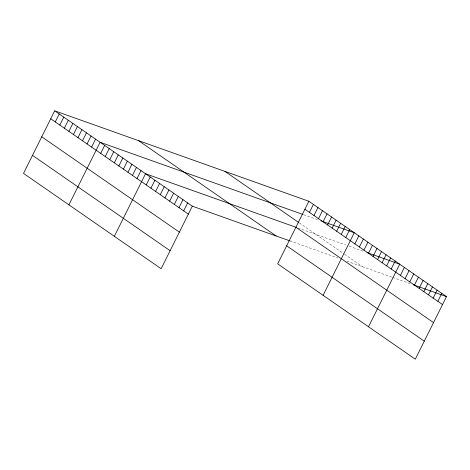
<?xml version="1.0" encoding="UTF-8"?>
<svg xmlns="http://www.w3.org/2000/svg" width="470" height="470" viewBox="0 0 470 470"><rect width="100%" height="100%" fill="white"/><g stroke="black" fill="none" stroke-linecap="round" stroke-linejoin="round"><path stroke-width="0.35" stroke-dasharray="2.35 1.76" d="M303.69 214.725L318.337 219.942M297.998 228.003L345.785 245.011M349.11 246.192L363.093 251.168M289.925 240.893L337.936 257.977M346.848 261.15L391.915 277.188M392.579 277.429L409.887 283.586M299.367 222.945L343.905 253.8M344.492 254.205L362.623 266.766"/><path stroke-width="0.7" d="M54.696 110.814L23.5 173.383L161.134 268.734L192.33 206.16L54.696 110.814L308.866 201.266L446.5 296.617L415.304 359.186L277.67 263.84L308.866 201.266M55.266 121.924L59.238 113.957M59.813 125.067L63.779 117.106M64.355 128.216L68.32 120.25M68.896 131.359L72.862 123.398M73.438 134.508L77.409 126.548M77.979 137.651L81.95 129.691M82.52 140.8L86.492 132.84M87.062 143.949L91.033 135.983M91.603 147.092L95.575 139.132M68.92 204.85L100.116 142.275L303.027 214.49M100.686 153.385L104.657 145.424M105.233 156.534L109.199 148.573M109.774 159.677L113.74 151.716M114.316 162.826L118.281 154.865M118.857 165.975L122.829 158.008M123.398 169.118L127.37 161.157M127.94 172.267L131.911 164.306M132.481 175.41L136.453 167.449M137.023 178.559L140.994 170.598M114.339 236.316L145.536 173.741L296.623 227.515M146.246 184.945L150.218 176.984M150.923 188.188L154.894 180.227M155.605 191.431L159.577 183.47M160.282 194.674L164.253 186.708M164.964 197.917L168.936 189.951M169.641 201.154L173.612 193.194M174.323 204.397L178.295 196.437M179 207.64L182.971 199.68M183.682 210.883L187.653 202.917M309.436 212.375L313.408 204.415M313.978 215.524L317.949 207.564M318.519 218.667L322.49 210.707M323.06 221.817L327.032 213.856M327.608 224.966L331.573 216.999M332.149 228.109L336.115 220.148M336.69 231.258L340.656 223.291M341.232 234.401L345.203 226.44M345.773 237.55L349.745 229.589M323.09 295.301L354.286 232.732L320.998 220.888M354.856 243.842L358.827 235.881M359.397 246.991L363.369 239.024M363.939 250.134L367.91 242.173M368.48 253.283L372.452 245.317M373.027 256.426L376.993 248.466M377.569 259.575L381.534 251.614M382.11 262.718L386.076 254.758M386.651 265.867L390.623 257.907M391.193 269.016L395.164 261.05M368.509 326.768L399.706 264.199L367.088 252.59M400.416 275.402L404.382 267.442M405.093 278.645L409.065 270.679M409.775 281.888L413.741 273.922M414.452 285.125L418.423 277.165M419.134 288.368L423.1 280.408M423.811 291.612L427.782 283.651M428.493 294.855L432.459 286.894M433.17 298.098L437.141 290.131M437.852 301.335L441.818 293.374M192.33 206.16L289.925 240.893M413.218 284.773L446.5 296.617M304.895 209.232L442.529 304.578M224.989 171.415L298.797 222.551M295.912 227.251L433.546 322.602M138.574 140.665L276.207 236.011M286.653 245.816L424.287 341.167M50.725 118.775L188.364 214.126M41.742 136.793L179.376 232.145M32.483 155.364L170.122 250.71"/></g></svg>
